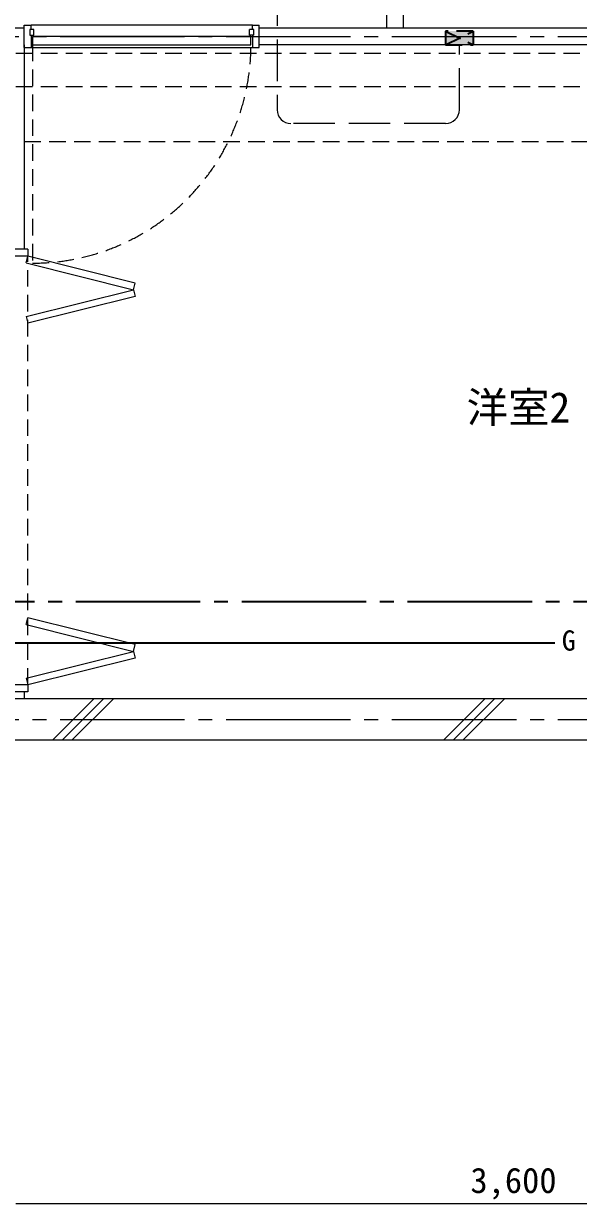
# Model space of a CAD drawing. Units: millimetres at full size, sheet at 1:50; details may follow other scales. Extents: x -9674 to 9699, y -6794 to 6791.
# Drawn here: x 2815 to 4822, y -4342 to -76 of the extents above; entities that cross this region are included whole.
import ezdxf
from ezdxf.enums import TextEntityAlignment as Align

# ---------------------------------------------------------------- set-up
doc = ezdxf.new("R2010")
doc.units = ezdxf.units.MM
doc.header["$LTSCALE"] = 50
for name, pattern in [('CHAIN2', [12, 9, -1, 1, -1]), ('DASHED1', [1.8, 1.2, -0.6]), ('DASHED3', [4, 3, -1])]:
    doc.linetypes.add(name, pattern=pattern)
for name, color, linetype, lineweight in [('1-0_芯', 134, 'CHAIN2', 9), ('1-1_躯体', 134, 'Continuous', 9), ('1-2_間仕切', 134, 'Continuous', 9), ('1-3_建具', 134, 'Continuous', 9), ('1-5_設備', 134, 'Continuous', 9), ('1-8_ハッチ', 134, 'Continuous', 9), ('1-B_寸法', 134, 'Continuous', 9), ('1-C_梁', 134, 'DASHED1', 9), ('2-2', 5, 'DASHED3', 25), ('2-3_建具', 4, 'Continuous', 35), ('2-9_金物', 1, 'CHAIN2', 35), ('2-C', 2, 'DASHED1', 25)]:
    doc.layers.add(name, color=color, linetype=linetype, lineweight=lineweight)
doc.layers.add('1-A_文字', color=134, linetype='Continuous')
doc.styles.add('ＭＳ ゴシック', font='')
doc.styles.get('ＭＳ ゴシック').set_extended_font_data('MS Gothic')

msp = doc.modelspace()

# ---------------------------------------------------------------- linework, layer by layer
at = {"layer": '1-0_芯'}
for p, q in [((-8452.5, -122.32), (8157.5, -122.32)), ((-8452.5, -2592.32), (8157.5, -2592.32))]:
    msp.add_line(p, q, dxfattribs=at)
at = {"layer": '1-1_躯体'}
for p, q in [((6197.5, -2517.32), (-6652.5, -2517.32)), ((6197.5, -2667.32), (-6652.5, -2667.32))]:
    msp.add_line(p, q, dxfattribs=at)
at = {"layer": '1-2_間仕切'}
for p, q in [((2817.5, -92.32), (2761.5, -92.32)), ((5192.5, -92.32), (3667.5, -92.32)), ((2817.5, -153.32), (2817.5, -892.32)), ((5192.5, -153.32), (3667.5, -153.32)), ((2817.5, -2492.32), (2817.5, -2517.32))]:
    msp.add_line(p, q, dxfattribs=at)
at = {"layer": '1-3_建具'}
for p, q in [((2817.5, -162.32), (2817.5, -82.32)), ((2817.5, -82.32), (2842.5, -82.32)), ((2842.5, -97.32), (2842.5, -82.32)), ((3642.5, -82.32), (2842.5, -82.32)), ((3642.5, -82.32), (3667.5, -82.32)), ((3642.5, -97.32), (3642.5, -82.32)), ((2852.5, -97.32), (2837.5, -97.32)), ((2837.5, -97.32), (2837.5, -117.32)), ((2837.5, -117.32), (2852.5, -117.32)), ((2847.5, -122.32), (2847.5, -152.32)), ((3637.5, -122.32), (2847.5, -122.32)), ((2852.5, -117.32), (2852.5, -97.32)), ((3632.5, -117.32), (3632.5, -97.32)), ((3647.5, -97.32), (3632.5, -97.32)), ((3647.5, -117.32), (3632.5, -117.32)), ((3637.5, -152.32), (3637.5, -122.32)), ((3642.5, -117.32), (3642.5, -162.32)), ((3647.5, -117.32), (3647.5, -97.32)), ((2817.5, -162.32), (2842.5, -162.32)), ((2847.5, -152.32), (3637.5, -152.32)), ((2830, -892.32), (2750, -892.32)), ((2830, -892.32), (2830, -917.32)), ((2830, -917.32), (2750, -917.32)), ((2823.94, -941.57), (2830, -917.32)), ((2823.94, -1135.6), (3211.99, -1038.58)), ((3218.06, -1062.84), (2830, -1159.85)), ((3211.99, -1038.58), (3218.06, -1062.84)), ((2823.94, -1135.6), (2830, -1159.85)), ((2823.94, -2249.03), (2830, -2224.78)), ((2823.94, -2249.03), (3211.99, -2346.05)), ((3218.06, -2321.79), (2830, -2224.78)), ((3211.99, -2346.05), (3218.06, -2321.79)), ((2823.94, -2443.06), (2830, -2467.32)), ((2830, -2467.32), (2830, -2492.32)), ((2830, -2492.32), (2750, -2492.32))]:
    msp.add_line(p, q, dxfattribs=at)
at = {"layer": '1-3_建具', "linetype": 'DASHED1'}
for p, q in [((2847.5, -152.32), (2847.5, -942.32)), ((2830, -2467.32), (2830, -917.32))]:
    msp.add_line(p, q, dxfattribs=at)
at = {"layer": '1-3_建具'}
for points in [[(3642.5, -162.32), (3667.5, -162.32), (3667.5, -82.32)], [(2842.5, -117.32), (2842.5, -162.32), (3642.5, -162.32)], [(2823.94, -941.57), (3211.99, -1038.58), (3218.06, -1014.33), (2830, -917.32)], [(2823.94, -2443.06), (3211.99, -2346.05), (3218.06, -2370.3), (2830, -2467.32)], [(2830, -2467.32), (2750, -2467.32), (2750, -2492.32)]]:
    msp.add_lwpolyline(points, dxfattribs=at)
at = {"layer": '1-3_建具', "linetype": 'DASHED1'}
msp.add_arc((2847.5, -152.32), 790, 270, 0, dxfattribs=at)
at = {"layer": '1-5_設備'}
for p, q in [((4127.5, 1367.68), (4127.5, -92.32)), ((4187.5, 1367.68), (4187.5, -92.32))]:
    msp.add_line(p, q, dxfattribs=at)
at = {"layer": '1-8_ハッチ'}
for p, q in [((2919.18, -2667.32), (3069.18, -2517.32)), ((2954.54, -2667.32), (3104.54, -2517.32)), ((2989.89, -2667.32), (3139.89, -2517.32)), ((4333.4, -2667.32), (4483.4, -2517.32)), ((4368.75, -2667.32), (4518.75, -2517.32)), ((4404.11, -2667.32), (4554.11, -2517.32))]:
    msp.add_line(p, q, dxfattribs=at)
at = {"layer": '1-B_寸法'}
msp.add_line((2787.5, -4342.32), (6387.5, -4342.32), dxfattribs=at)
at = {"layer": '1-C_梁'}
msp.add_line((2817.5, -502.32), (6202.9, -502.32), dxfattribs=at)
at = {"layer": '2-2'}
for p, q in [((3732.09, 866.14), (3732.09, -387.6)), ((4391.35, -387.6), (4391.35, -153.32)), ((4341.35, -437.6), (3782.09, -437.6))]:
    msp.add_line(p, q, dxfattribs=at)
at = {"layer": '2-2', "color": 4, "linetype": 'DASHED1', "lineweight": 35}
for p, q in [((4441.35, -103.32), (4341.35, -103.32)), ((4341.35, -103.32), (4441.35, -153.32)), ((4341.35, -153.32), (4441.35, -103.32)), ((4441.35, -103.32), (4441.35, -153.32))]:
    msp.add_line(p, q, dxfattribs=at)
msp.add_lwpolyline([(4341.35, -103.32), (4341.35, -153.32), (4441.35, -153.32)], dxfattribs=at)
at = {"layer": '2-2', "linetype": 'Continuous'}
for centre, start, end in [((3782.09, -387.6), 180, 270), ((4341.35, -387.6), 270, 0)]:
    msp.add_arc(centre, 50, start, end, dxfattribs=at)
at = {"layer": '2-2', "color": 150}
msp.add_solid([(4341.35, -103.32), (4441.35, -103.32), (4341.35, -153.32), (4441.35, -153.32)], dxfattribs=at)
at = {"layer": '2-3_建具'}
msp.add_lwpolyline([(2254.08, -983.48), (2254.08, -2315.44), (4736.95, -2315.44)], dxfattribs=at)
at = {"layer": '2-9_金物'}
msp.add_line((2404.08, -2165.44), (6594.78, -2165.44), dxfattribs=at)
at = {"layer": '2-C'}
for p, q in [((6447.5, -184.32), (1067.78, -184.32)), ((6447.5, -304.32), (1067.78, -304.32))]:
    msp.add_line(p, q, dxfattribs=at)

# ---------------------------------------------------------------- texts
at = {"layer": '1-A_文字', "style": 'ＭＳ ゴシック'}
msp.add_text('洋室2', height=110, dxfattribs=at).set_placement((4417.47, -1551.59), align=Align.BOTTOM_LEFT)
at = {"layer": '1-B_寸法', "style": 'ＭＳ ゴシック'}
msp.add_text('3,600', height=91.64, dxfattribs=at).set_placement((4431.25, -4332.32), align=Align.BOTTOM_LEFT)
at = {"layer": '2-3_建具', "color": 7, "style": 'ＭＳ ゴシック'}
msp.add_text('G', height=73.31, dxfattribs=at).set_placement((4761.95, -2365.44), align=Align.BOTTOM_LEFT)

doc.saveas('drawing.dxf')
